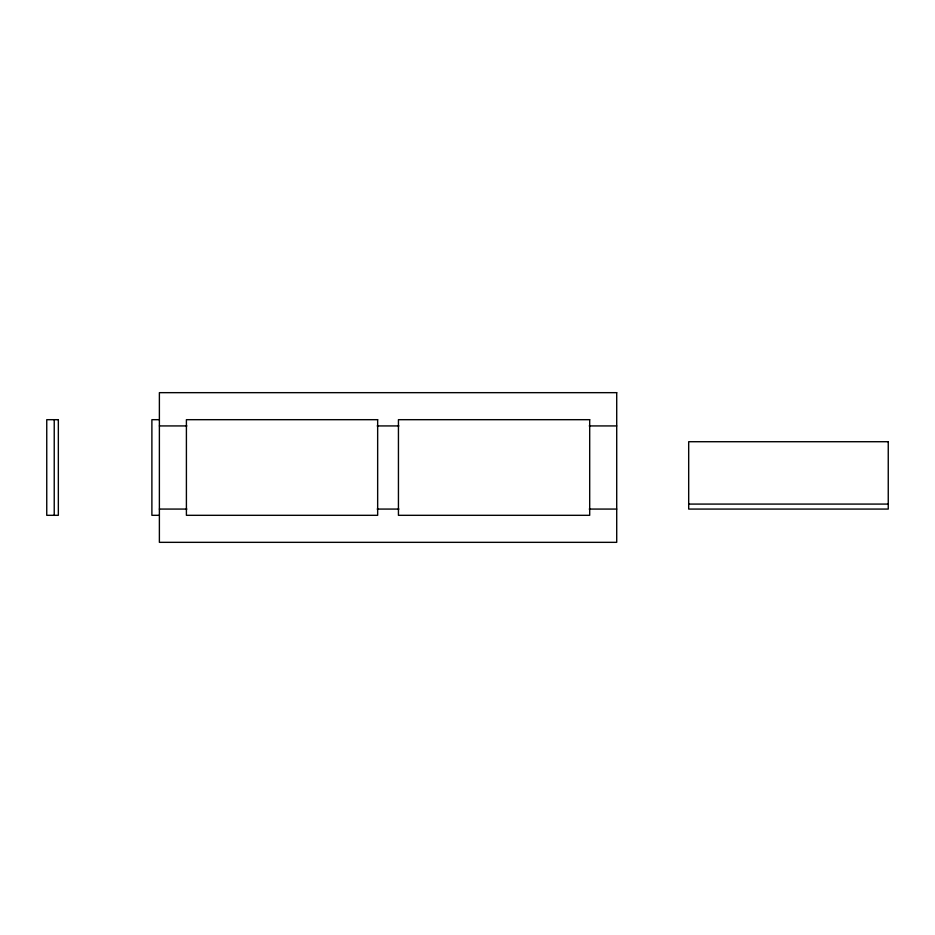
<?xml version="1.0" encoding="UTF-8"?>
<svg xmlns="http://www.w3.org/2000/svg" width="935" height="935" viewBox="0 0 935 935"><rect width="100%" height="100%" fill="white"/><g stroke="black" fill="none" stroke-linecap="round" stroke-linejoin="round"><path stroke-width="1.4" d="M159.382 419.686L151.891 419.686L151.891 515.314L159.382 515.314M159.382 425.928L186.86 425.928M377.202 425.928L398.894 425.928M589.237 425.928L616.714 425.928M688.686 504.082L888.25 504.082M159.382 509.072L186.86 509.072M377.202 509.072L398.894 509.072M589.237 509.072L616.714 509.072M54.23 419.686L54.23 515.314M616.714 392.665L159.382 392.665L159.382 542.335L616.714 542.335L616.714 392.665M58.344 419.686L46.75 419.686L46.75 515.314L58.344 515.314L58.344 419.686M377.658 419.686L186.404 419.686L186.404 515.314L377.658 515.314L377.658 419.686M589.693 419.686L398.439 419.686L398.439 515.314L589.693 515.314L589.693 419.686M888.25 441.717L688.686 441.717L688.686 509.072L888.25 509.072L888.25 441.717"/></g></svg>
